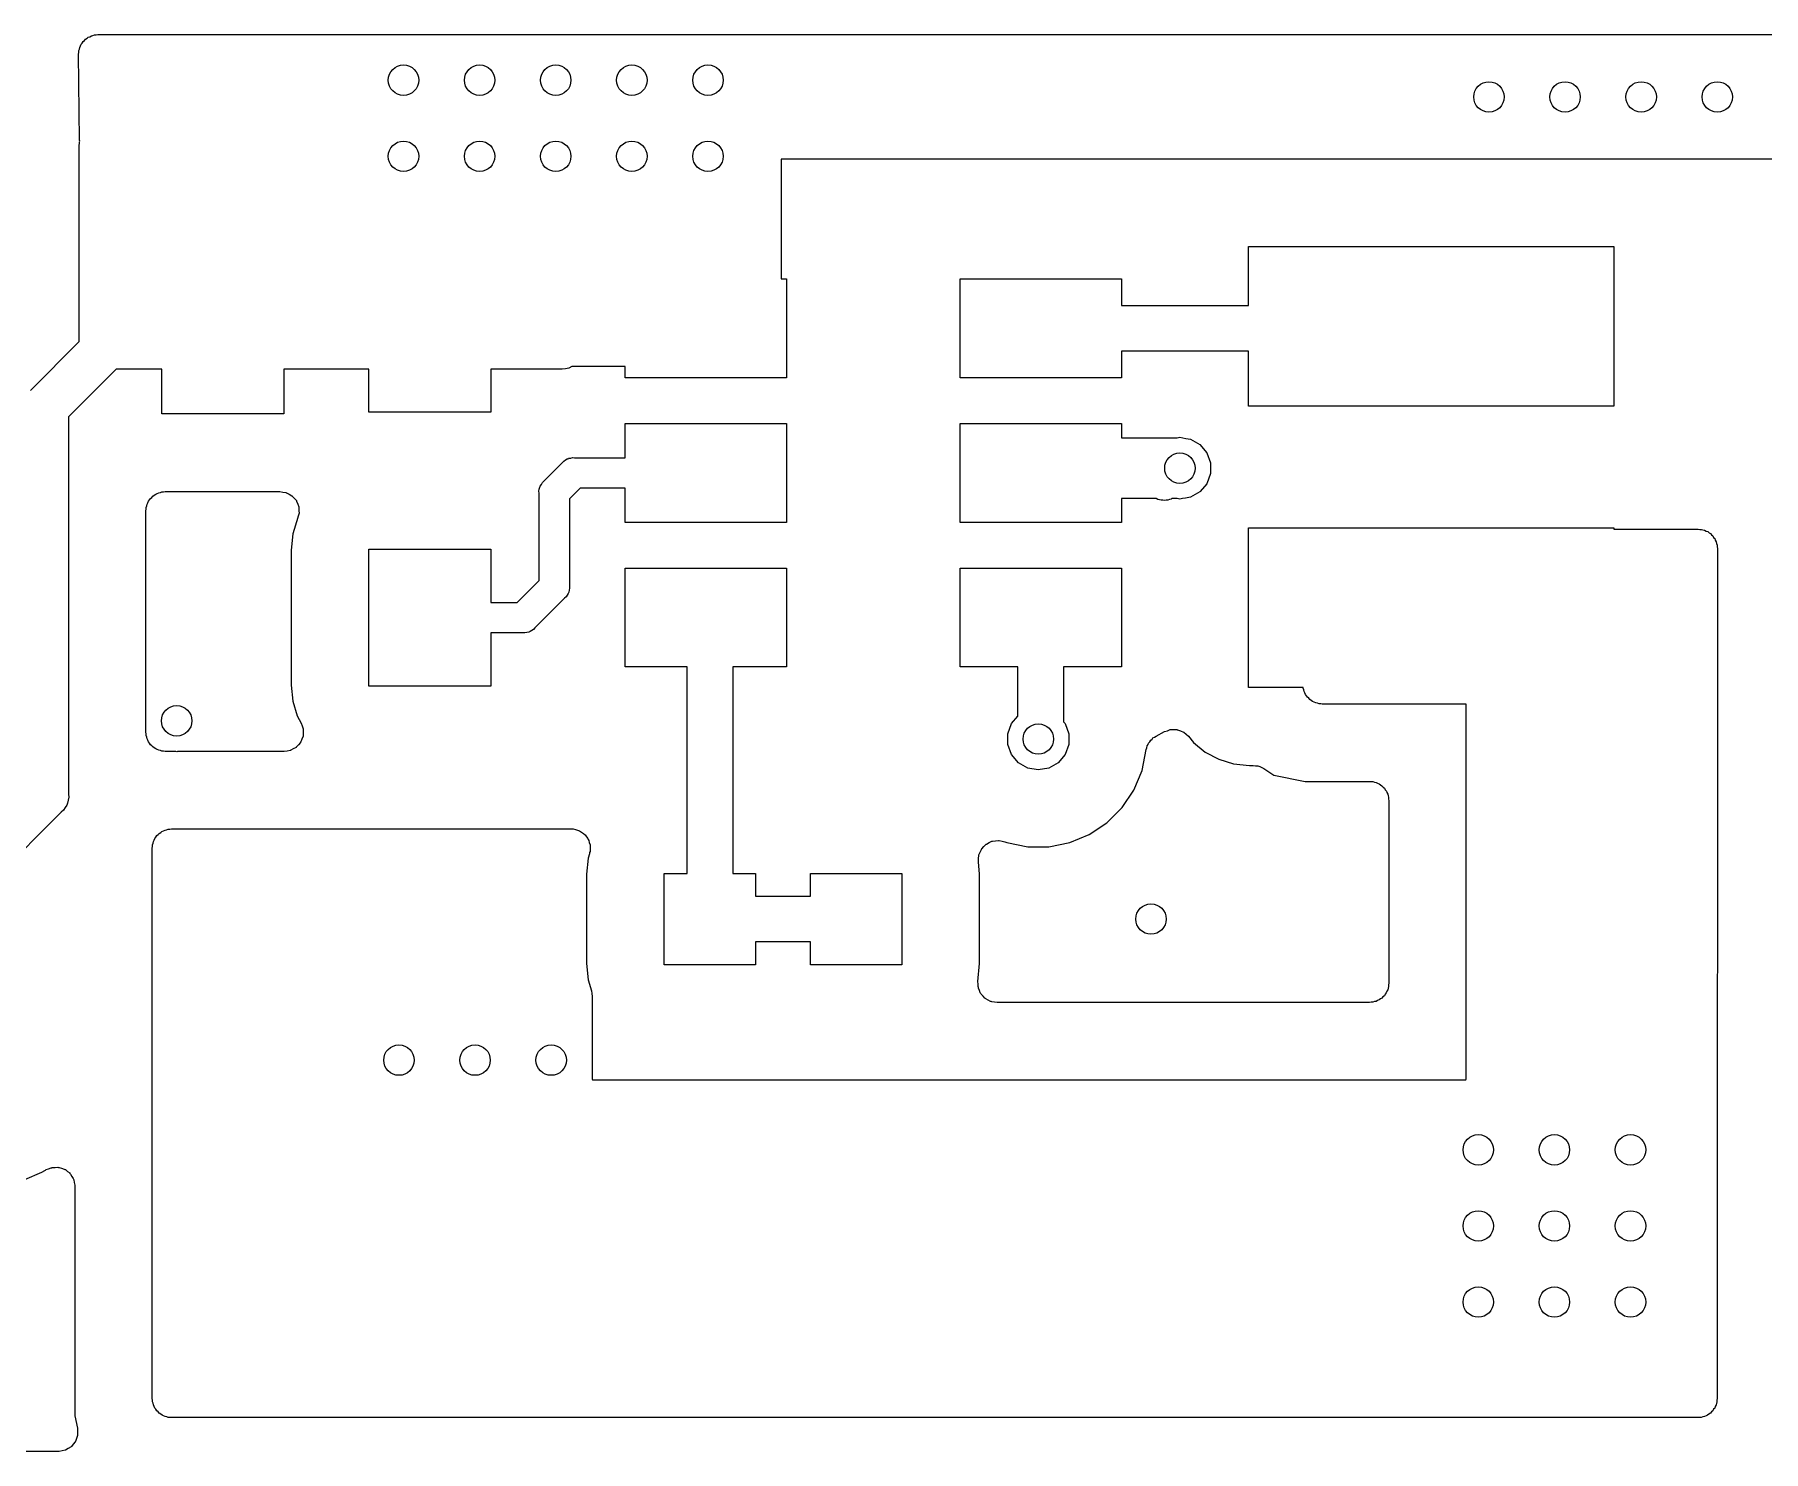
# Model space of a CAD drawing. Extents: x 552.7 to 632.3, y 410.9 to 459.8.
# Drawn here: x 600.8 to 612.15, y 411.02 to 420.33 of the extents above; entities that cross this region are included whole.
import ezdxf

# ---------------------------------------------------------------- set-up
doc = ezdxf.new("R2010")
doc.units = 0
doc.header["$MEASUREMENT"] = 0
doc.layers.add('BLACK', color=7, linetype='CONTINUOUS')

msp = doc.modelspace()

# ---------------------------------------------------------------- linework, layer by layer
at = {"layer": 'BLACK', "linetype": 'CONTINUOUS'}
for p, q in [((601.132, 420.3), (601.141, 420.306)), ((601.141, 420.306), (601.149, 420.312)), ((601.149, 420.312), (601.16, 420.316)), ((601.16, 420.316), (601.17, 420.322)), ((601.17, 420.322), (601.18, 420.324)), ((601.18, 420.324), (601.19, 420.328)), ((601.19, 420.328), (601.202, 420.328)), ((601.202, 420.328), (601.213, 420.33)), ((601.213, 420.33), (612.78, 420.33)), ((601.086, 420.202), (601.088, 420.213)), ((601.092, 419.636), (601.086, 420.202)), ((601.088, 420.225), (601.092, 420.235)), ((601.088, 420.213), (601.088, 420.225)), ((601.092, 420.235), (601.094, 420.245)), ((601.094, 420.245), (601.099, 420.255)), ((601.099, 420.255), (601.103, 420.267)), ((601.103, 420.267), (601.11, 420.274)), ((601.11, 420.274), (601.115, 420.284)), ((601.115, 420.284), (601.124, 420.291)), ((601.124, 420.291), (601.132, 420.3)), ((601.094, 419.63), (601.092, 419.636)), ((601.092, 419.625), (601.094, 419.63)), ((601.092, 419.614), (601.092, 419.625)), ((601.09, 419.603), (601.092, 419.614)), ((601.09, 418.312), (601.09, 419.603)), ((612.78, 419.51), (605.7, 419.51)), ((605.7, 419.51), (605.7, 418.724)), ((608.77, 418.549), (608.77, 418.938)), ((608.77, 418.938), (611.17, 418.938)), ((611.17, 418.938), (611.17, 417.888)), ((605.7, 418.724), (605.736, 418.724)), ((605.736, 418.724), (605.736, 418.074)), ((606.876, 418.074), (606.876, 418.724)), ((606.876, 418.724), (607.936, 418.724)), ((607.936, 418.724), (607.936, 418.549)), ((607.936, 418.549), (608.77, 418.549)), ((600.769, 417.991), (601.09, 418.312)), ((604.325, 418.148), (604.307, 418.138)), ((604.676, 418.148), (604.325, 418.148)), ((604.676, 418.074), (604.676, 418.148)), ((608.77, 418.249), (607.936, 418.249)), ((607.936, 418.249), (607.936, 418.074)), ((608.77, 417.888), (608.77, 418.249)), ((601.332, 418.13), (601.02, 417.818)), ((601.633, 418.13), (601.332, 418.13)), ((601.633, 417.838), (601.633, 418.13)), ((602.993, 418.13), (602.433, 418.13)), ((602.433, 418.13), (602.433, 417.838)), ((602.993, 417.848), (602.993, 418.13)), ((604.263, 418.13), (603.793, 418.13)), ((603.793, 418.13), (603.793, 417.848)), ((604.284, 418.134), (604.263, 418.13)), ((604.305, 418.137), (604.284, 418.134)), ((604.306, 418.138), (604.305, 418.137)), ((604.307, 418.138), (604.306, 418.138)), ((605.736, 418.074), (604.676, 418.074)), ((607.936, 418.074), (606.876, 418.074)), ((601.02, 417.818), (601.02, 415.337)), ((602.433, 417.838), (601.633, 417.838)), ((603.793, 417.848), (602.993, 417.848)), ((611.17, 417.888), (608.77, 417.888)), ((604.676, 417.549), (604.676, 417.774)), ((604.676, 417.774), (605.736, 417.774)), ((605.736, 417.774), (605.736, 417.124)), ((606.876, 417.124), (606.876, 417.774)), ((606.876, 417.774), (607.936, 417.774)), ((607.936, 417.774), (607.936, 417.68)), ((607.936, 417.68), (608.303, 417.68)), ((608.303, 417.68), (608.32, 417.683)), ((608.32, 417.683), (608.359, 417.676)), ((608.359, 417.676), (608.389, 417.671)), ((608.389, 417.671), (608.451, 417.636)), ((608.451, 417.636), (608.496, 417.582)), ((608.496, 417.582), (608.52, 417.515)), ((604.142, 417.394), (604.265, 417.517)), ((604.265, 417.517), (604.274, 417.527)), ((604.274, 417.527), (604.285, 417.534)), ((604.285, 417.534), (604.296, 417.541)), ((604.296, 417.541), (604.301, 417.542)), ((604.301, 417.542), (604.304, 417.545)), ((604.304, 417.545), (604.318, 417.547)), ((604.318, 417.547), (604.33, 417.55)), ((604.33, 417.55), (604.344, 417.549)), ((604.344, 417.549), (604.676, 417.549)), ((608.52, 417.515), (608.52, 417.445)), ((604.112, 417.342), (604.115, 417.355)), ((604.115, 417.355), (604.117, 417.359)), ((604.117, 417.359), (604.118, 417.363)), ((604.118, 417.363), (604.126, 417.374)), ((604.126, 417.374), (604.132, 417.385)), ((604.132, 417.385), (604.142, 417.394)), ((608.496, 417.378), (608.453, 417.327)), ((608.52, 417.445), (608.496, 417.378)), ((601.534, 417.232), (601.536, 417.243)), ((601.536, 417.243), (601.541, 417.253)), ((601.541, 417.253), (601.545, 417.263)), ((601.545, 417.263), (601.552, 417.272)), ((601.552, 417.272), (601.558, 417.281)), ((601.558, 417.281), (601.566, 417.288)), ((601.566, 417.288), (601.573, 417.297)), ((601.573, 417.297), (601.583, 417.302)), ((601.583, 417.302), (601.592, 417.31)), ((601.592, 417.31), (601.602, 417.313)), ((601.602, 417.313), (601.612, 417.319)), ((601.612, 417.319), (601.623, 417.321)), ((601.623, 417.321), (601.633, 417.325)), ((601.633, 417.325), (601.644, 417.325)), ((601.644, 417.325), (601.655, 417.327)), ((601.655, 417.327), (602.408, 417.327)), ((602.408, 417.327), (602.428, 417.323)), ((602.428, 417.323), (602.447, 417.32)), ((602.447, 417.32), (602.449, 417.319)), ((602.449, 417.319), (602.451, 417.319)), ((602.451, 417.319), (602.469, 417.309)), ((602.469, 417.309), (602.486, 417.299)), ((602.486, 417.299), (602.488, 417.298)), ((602.488, 417.298), (602.489, 417.297)), ((602.489, 417.297), (602.502, 417.282)), ((602.502, 417.282), (602.516, 417.267)), ((602.516, 417.267), (602.516, 417.265)), ((602.516, 417.265), (602.518, 417.263)), ((602.518, 417.263), (602.525, 417.244)), ((602.525, 417.244), (602.532, 417.226)), ((604.109, 417.329), (604.112, 417.342)), ((604.11, 417.316), (604.109, 417.329)), ((604.11, 416.741), (604.11, 417.316)), ((604.381, 417.349), (604.31, 417.279)), ((604.31, 417.279), (604.31, 416.704)), ((604.676, 417.349), (604.381, 417.349)), ((604.676, 417.124), (604.676, 417.349)), ((608.165, 417.28), (607.936, 417.28)), ((607.936, 417.28), (607.936, 417.124)), ((608.175, 417.275), (608.165, 417.28)), ((608.165, 417.28), (608.165, 417.28)), ((608.186, 417.273), (608.175, 417.275)), ((608.197, 417.27), (608.186, 417.273)), ((608.208, 417.27), (608.197, 417.27)), ((608.219, 417.268), (608.208, 417.27)), ((608.23, 417.271), (608.219, 417.268)), ((608.241, 417.271), (608.23, 417.271)), ((608.251, 417.275), (608.241, 417.271)), ((608.262, 417.277), (608.251, 417.275)), ((608.266, 417.28), (608.262, 417.277)), ((608.303, 417.28), (608.266, 417.28)), ((608.32, 417.277), (608.303, 417.28)), ((608.337, 417.28), (608.32, 417.277)), ((608.356, 417.283), (608.337, 417.28)), ((608.389, 417.289), (608.356, 417.283)), ((608.451, 417.324), (608.389, 417.289)), ((608.453, 417.327), (608.451, 417.324)), ((601.528, 417.2), (601.53, 417.21)), ((601.528, 415.745), (601.528, 417.2)), ((601.53, 417.222), (601.534, 417.232)), ((601.53, 417.21), (601.53, 417.222)), ((602.525, 417.155), (602.493, 417.048)), ((602.526, 417.158), (602.525, 417.155)), ((602.533, 417.178), (602.526, 417.159)), ((602.526, 417.159), (602.526, 417.158)), ((602.532, 417.226), (602.532, 417.224)), ((602.532, 417.224), (602.533, 417.222)), ((602.533, 417.222), (602.533, 417.202)), ((602.533, 417.202), (602.534, 417.182)), ((602.534, 417.182), (602.533, 417.18)), ((602.533, 417.18), (602.533, 417.178)), ((602.493, 417.048), (602.482, 416.942)), ((605.736, 417.124), (604.676, 417.124)), ((607.936, 417.124), (606.876, 417.124)), ((608.77, 416.038), (608.77, 417.088)), ((608.77, 417.088), (611.17, 417.088)), ((611.17, 417.088), (611.17, 417.08)), ((611.17, 417.08), (611.724, 417.08)), ((611.724, 417.08), (611.735, 417.078)), ((611.735, 417.078), (611.746, 417.078)), ((611.746, 417.078), (611.756, 417.074)), ((611.756, 417.074), (611.767, 417.072)), ((611.767, 417.072), (611.777, 417.067)), ((611.777, 417.067), (611.787, 417.063)), ((611.787, 417.063), (611.796, 417.056)), ((611.796, 417.056), (611.805, 417.05)), ((611.805, 417.05), (611.812, 417.042)), ((611.812, 417.042), (611.821, 417.035)), ((611.821, 417.035), (611.826, 417.025)), ((611.826, 417.025), (611.834, 417.017)), ((611.834, 417.017), (611.837, 417.006)), ((602.482, 416.942), (602.482, 416.054)), ((602.993, 416.048), (602.993, 416.948)), ((602.993, 416.948), (603.793, 416.948)), ((603.793, 416.948), (603.793, 416.598)), ((611.837, 417.006), (611.843, 416.996)), ((611.843, 416.996), (611.845, 416.985)), ((611.845, 416.985), (611.849, 416.975)), ((611.849, 416.975), (611.849, 416.964)), ((611.849, 416.964), (611.851, 416.953)), ((611.851, 416.953), (611.85, 411.367)), ((604.676, 416.174), (604.676, 416.824)), ((604.676, 416.824), (605.736, 416.824)), ((605.736, 416.824), (605.736, 416.174)), ((606.876, 416.174), (606.876, 416.824)), ((606.876, 416.824), (607.936, 416.824)), ((607.936, 416.824), (607.936, 416.174)), ((603.967, 416.598), (604.11, 416.741)), ((604.308, 416.678), (604.305, 416.665)), ((604.311, 416.691), (604.308, 416.678)), ((604.31, 416.704), (604.311, 416.691)), ((603.793, 416.598), (603.967, 416.598)), ((604.278, 416.626), (604.082, 416.43)), ((604.288, 416.635), (604.278, 416.626)), ((604.294, 416.646), (604.288, 416.635)), ((604.302, 416.657), (604.294, 416.646)), ((604.303, 416.661), (604.302, 416.657)), ((604.305, 416.665), (604.303, 416.661)), ((604.004, 416.398), (603.793, 416.398)), ((603.793, 416.398), (603.793, 416.048)), ((604.017, 416.397), (604.004, 416.398)), ((604.03, 416.4), (604.017, 416.397)), ((604.043, 416.403), (604.03, 416.4)), ((604.047, 416.405), (604.043, 416.403)), ((604.051, 416.406), (604.047, 416.405)), ((604.062, 416.414), (604.051, 416.406)), ((604.073, 416.42), (604.062, 416.414)), ((604.082, 416.43), (604.073, 416.42)), ((605.083, 416.174), (604.676, 416.174)), ((605.083, 414.817), (605.083, 416.174)), ((605.736, 416.174), (605.383, 416.174)), ((605.383, 416.174), (605.383, 414.817)), ((607.256, 416.174), (606.876, 416.174)), ((607.256, 415.851), (607.256, 416.174)), ((607.936, 416.174), (607.556, 416.174)), ((607.556, 416.174), (607.556, 415.813)), ((602.482, 416.054), (602.493, 415.948)), ((603.793, 416.048), (602.993, 416.048)), ((609.13, 416.038), (608.77, 416.038)), ((609.13, 416.035), (609.13, 416.038)), ((609.134, 416.024), (609.13, 416.035)), ((609.136, 416.013), (609.134, 416.024)), ((609.141, 416.003), (609.136, 416.013)), ((609.145, 415.993), (609.141, 416.003)), ((609.152, 415.985), (609.145, 415.993)), ((602.493, 415.948), (602.522, 415.853)), ((609.158, 415.975), (609.152, 415.985)), ((609.167, 415.968), (609.158, 415.975)), ((609.173, 415.96), (609.167, 415.968)), ((609.183, 415.954), (609.173, 415.96)), ((609.192, 415.946), (609.183, 415.954)), ((609.202, 415.943), (609.192, 415.946)), ((609.212, 415.938), (609.202, 415.943)), ((609.223, 415.936), (609.212, 415.938)), ((609.234, 415.932), (609.223, 415.936)), ((609.245, 415.932), (609.234, 415.932)), ((609.255, 415.93), (609.245, 415.932)), ((610.195, 415.93), (609.255, 415.93)), ((610.2, 415.929), (610.195, 415.93)), ((610.201, 415.924), (610.2, 415.929)), ((610.2, 413.466), (610.201, 415.924)), ((602.522, 415.853), (602.547, 415.805)), ((602.547, 415.805), (602.554, 415.786)), ((602.554, 415.786), (602.56, 415.767)), ((602.56, 415.767), (602.56, 415.765)), ((602.56, 415.765), (602.561, 415.763)), ((602.561, 415.763), (602.56, 415.743)), ((607.19, 415.735), (607.214, 415.802)), ((607.214, 415.802), (607.256, 415.851)), ((607.556, 415.813), (607.566, 415.802)), ((607.566, 415.802), (607.59, 415.735)), ((608.238, 415.755), (608.257, 415.762)), ((608.257, 415.762), (608.259, 415.762)), ((608.259, 415.762), (608.26, 415.763)), ((608.26, 415.763), (608.281, 415.762)), ((608.281, 415.762), (608.302, 415.762)), ((608.302, 415.762), (608.303, 415.761)), ((601.53, 415.734), (601.528, 415.745)), ((601.53, 415.723), (601.53, 415.734)), ((601.534, 415.713), (601.53, 415.723)), ((601.536, 415.702), (601.534, 415.713)), ((601.541, 415.692), (601.536, 415.702)), ((601.545, 415.681), (601.541, 415.692)), ((601.552, 415.673), (601.545, 415.681)), ((601.558, 415.663), (601.552, 415.673)), ((601.566, 415.656), (601.558, 415.663)), ((601.573, 415.648), (601.566, 415.656)), ((601.583, 415.642), (601.573, 415.648)), ((602.517, 415.648), (602.515, 415.647)), ((602.53, 415.663), (602.517, 415.648)), ((602.543, 415.678), (602.53, 415.663)), ((602.544, 415.68), (602.543, 415.678)), ((602.545, 415.681), (602.544, 415.68)), ((602.552, 415.7), (602.545, 415.681)), ((602.56, 415.719), (602.552, 415.7)), ((602.56, 415.743), (602.56, 415.723)), ((602.56, 415.723), (602.56, 415.721)), ((602.56, 415.721), (602.56, 415.719)), ((607.19, 415.665), (607.19, 415.735)), ((607.214, 415.598), (607.19, 415.665)), ((607.59, 415.665), (607.566, 415.598)), ((607.59, 415.735), (607.59, 415.665)), ((608.103, 415.643), (608.105, 415.655)), ((608.105, 415.655), (608.111, 415.664)), ((608.111, 415.664), (608.114, 415.673)), ((608.114, 415.673), (608.122, 415.682)), ((608.122, 415.682), (608.128, 415.692)), ((608.128, 415.692), (608.137, 415.699)), ((608.137, 415.699), (608.143, 415.707)), ((608.143, 415.707), (608.154, 415.712)), ((608.154, 415.712), (608.163, 415.72)), ((608.163, 415.72), (608.218, 415.749)), ((608.218, 415.749), (608.238, 415.755)), ((608.303, 415.761), (608.304, 415.761)), ((608.304, 415.761), (608.323, 415.754)), ((608.323, 415.754), (608.343, 415.746)), ((608.343, 415.746), (608.344, 415.745)), ((608.344, 415.745), (608.345, 415.745)), ((608.345, 415.745), (608.361, 415.731)), ((608.361, 415.731), (608.376, 415.718)), ((608.376, 415.718), (608.41, 415.677)), ((608.41, 415.677), (608.487, 415.614)), ((601.592, 415.635), (601.583, 415.642)), ((601.602, 415.631), (601.592, 415.635)), ((601.612, 415.626), (601.602, 415.631)), ((601.623, 415.624), (601.612, 415.626)), ((601.633, 415.62), (601.623, 415.624)), ((601.644, 415.62), (601.633, 415.62)), ((601.655, 415.618), (601.644, 415.62)), ((601.724, 415.618), (601.655, 415.618)), ((601.73, 415.617), (601.724, 415.618)), ((601.736, 415.618), (601.73, 415.617)), ((602.435, 415.618), (601.736, 415.618)), ((602.455, 415.621), (602.435, 415.618)), ((602.475, 415.624), (602.455, 415.621)), ((602.477, 415.625), (602.475, 415.624)), ((602.479, 415.626), (602.477, 415.625)), ((602.496, 415.636), (602.479, 415.626)), ((602.514, 415.645), (602.496, 415.636)), ((602.515, 415.647), (602.514, 415.645)), ((607.259, 415.544), (607.214, 415.598)), ((607.321, 415.509), (607.259, 415.544)), ((607.521, 415.544), (607.459, 415.509)), ((607.566, 415.598), (607.521, 415.544)), ((608.071, 415.493), (608.098, 415.632)), ((608.098, 415.632), (608.103, 415.643)), ((608.487, 415.614), (608.575, 415.567)), ((608.575, 415.567), (608.671, 415.537)), ((608.671, 415.537), (608.777, 415.527)), ((607.39, 415.497), (607.321, 415.509)), ((607.459, 415.509), (607.39, 415.497)), ((608.017, 415.365), (608.071, 415.493)), ((608.777, 415.527), (608.801, 415.527)), ((608.801, 415.527), (608.816, 415.524)), ((608.816, 415.524), (608.831, 415.523)), ((608.831, 415.523), (608.838, 415.521)), ((608.838, 415.521), (608.845, 415.519)), ((608.845, 415.519), (608.858, 415.512)), ((608.858, 415.512), (608.872, 415.506)), ((608.872, 415.506), (608.936, 415.463)), ((608.936, 415.463), (609.142, 415.422)), ((609.142, 415.422), (609.566, 415.422)), ((609.566, 415.422), (609.577, 415.42)), ((601.022, 415.317), (601.017, 415.298)), ((601.02, 415.337), (601.022, 415.317)), ((607.94, 415.249), (608.017, 415.365)), ((609.577, 415.42), (609.588, 415.42)), ((609.588, 415.42), (609.598, 415.416)), ((609.598, 415.416), (609.609, 415.414)), ((609.609, 415.414), (609.619, 415.409)), ((609.619, 415.409), (609.629, 415.405)), ((609.629, 415.405), (609.638, 415.398)), ((609.638, 415.398), (609.647, 415.392)), ((609.647, 415.392), (609.655, 415.384)), ((609.655, 415.384), (609.663, 415.377)), ((609.663, 415.377), (609.669, 415.367)), ((609.669, 415.367), (609.676, 415.358)), ((609.676, 415.358), (609.68, 415.348)), ((609.68, 415.348), (609.685, 415.338)), ((609.685, 415.338), (609.687, 415.327)), ((609.687, 415.327), (609.691, 415.317)), ((609.691, 415.317), (609.691, 415.306)), ((600.971, 415.219), (600.271, 414.519)), ((600.987, 415.232), (600.971, 415.219)), ((600.997, 415.249), (600.987, 415.232)), ((601.008, 415.266), (600.997, 415.249)), ((601.01, 415.272), (601.008, 415.266)), ((601.013, 415.278), (601.01, 415.272)), ((601.017, 415.298), (601.013, 415.278)), ((607.841, 415.15), (607.94, 415.249)), ((609.691, 415.306), (609.693, 415.295)), ((609.693, 415.295), (609.692, 414.095)), ((601.615, 415.08), (601.625, 415.086)), ((601.625, 415.086), (601.633, 415.093)), ((601.633, 415.093), (601.644, 415.097)), ((601.644, 415.097), (601.654, 415.102)), ((601.654, 415.102), (601.664, 415.104)), ((601.664, 415.104), (601.675, 415.108)), ((601.675, 415.108), (601.686, 415.108)), ((601.686, 415.108), (601.697, 415.11)), ((601.697, 415.11), (604.32, 415.11)), ((604.32, 415.11), (604.328, 415.109)), ((604.328, 415.109), (604.335, 415.109)), ((604.335, 415.109), (604.349, 415.105)), ((604.349, 415.105), (604.363, 415.102)), ((604.363, 415.102), (604.37, 415.099)), ((604.37, 415.099), (604.377, 415.096)), ((604.377, 415.096), (604.389, 415.088)), ((604.389, 415.088), (604.402, 415.08)), ((607.725, 415.073), (607.841, 415.15)), ((601.57, 414.983), (601.572, 414.994)), ((601.57, 411.367), (601.57, 414.983)), ((601.572, 415.005), (601.576, 415.015)), ((601.572, 414.994), (601.572, 415.005)), ((601.576, 415.015), (601.578, 415.026)), ((601.578, 415.026), (601.583, 415.036)), ((601.583, 415.036), (601.587, 415.046)), ((601.587, 415.046), (601.594, 415.055)), ((601.594, 415.055), (601.6, 415.065)), ((601.6, 415.065), (601.608, 415.072)), ((601.608, 415.072), (601.615, 415.08)), ((604.402, 415.08), (604.407, 415.074)), ((604.407, 415.074), (604.413, 415.07)), ((604.413, 415.07), (604.421, 415.058)), ((604.421, 415.058), (604.43, 415.046)), ((604.43, 415.046), (604.433, 415.039)), ((604.433, 415.039), (604.437, 415.033)), ((604.437, 415.033), (604.44, 415.019)), ((604.44, 415.019), (604.445, 415.005)), ((604.445, 415.005), (604.445, 414.997)), ((604.445, 414.997), (604.447, 414.99)), ((604.447, 414.99), (604.445, 414.975)), ((604.445, 414.975), (604.445, 414.961)), ((607.008, 414.957), (607.016, 414.975)), ((607.016, 414.975), (607.017, 414.977)), ((607.017, 414.977), (607.018, 414.979)), ((607.018, 414.979), (607.032, 414.993)), ((607.032, 414.993), (607.045, 415.008)), ((607.045, 415.008), (607.047, 415.009)), ((607.047, 415.009), (607.049, 415.01)), ((607.049, 415.01), (607.067, 415.019)), ((607.067, 415.019), (607.084, 415.028)), ((607.084, 415.028), (607.087, 415.028)), ((607.087, 415.028), (607.088, 415.029)), ((607.088, 415.029), (607.108, 415.031)), ((607.108, 415.031), (607.128, 415.034)), ((607.128, 415.034), (607.13, 415.033)), ((607.13, 415.033), (607.132, 415.034)), ((607.132, 415.034), (607.152, 415.029)), ((607.152, 415.029), (607.171, 415.024)), ((607.171, 415.024), (607.183, 415.019)), ((607.183, 415.019), (607.32, 414.992)), ((607.32, 414.992), (607.46, 414.992)), ((607.46, 414.992), (607.597, 415.019)), ((607.597, 415.019), (607.725, 415.073)), ((604.433, 414.917), (604.422, 414.811)), ((604.442, 414.946), (604.433, 414.917)), ((604.445, 414.961), (604.442, 414.954)), ((604.442, 414.954), (604.442, 414.946)), ((606.996, 414.894), (606.998, 414.914)), ((607.004, 414.811), (606.996, 414.894)), ((606.998, 414.914), (606.999, 414.934)), ((606.999, 414.936), (607, 414.938)), ((606.999, 414.934), (606.999, 414.936)), ((607, 414.938), (607.008, 414.957)), ((604.422, 414.811), (604.422, 414.224)), ((604.933, 414.217), (604.933, 414.817)), ((604.933, 414.817), (605.083, 414.817)), ((605.383, 414.817), (605.533, 414.817)), ((605.533, 414.817), (605.533, 414.667)), ((605.893, 414.667), (605.893, 414.817)), ((605.893, 414.817), (606.493, 414.817)), ((606.493, 414.817), (606.493, 414.217)), ((607.004, 414.224), (607.004, 414.811)), ((605.533, 414.667), (605.893, 414.667)), ((605.893, 414.368), (605.533, 414.368)), ((605.533, 414.368), (605.533, 414.217)), ((605.893, 414.217), (605.893, 414.368)), ((604.422, 414.224), (604.433, 414.118)), ((605.533, 414.217), (604.933, 414.217)), ((606.493, 414.217), (605.893, 414.217)), ((606.993, 414.107), (607.004, 414.224)), ((604.433, 414.118), (604.455, 414.046)), ((606.994, 414.09), (606.993, 414.107)), ((606.994, 414.073), (606.994, 414.09)), ((606.996, 414.068), (606.994, 414.073)), ((606.996, 414.063), (606.996, 414.068)), ((607.004, 414.048), (606.996, 414.063)), ((609.687, 414.062), (609.685, 414.052)), ((609.69, 414.073), (609.687, 414.062)), ((609.692, 414.095), (609.69, 414.084)), ((609.69, 414.084), (609.69, 414.073)), ((604.455, 414.046), (604.457, 414.028)), ((604.457, 414.028), (604.46, 414.009)), ((604.46, 414.009), (604.46, 413.466)), ((607.009, 414.031), (607.004, 414.048)), ((607.013, 414.028), (607.009, 414.031)), ((607.015, 414.023), (607.013, 414.028)), ((607.027, 414.011), (607.015, 414.023)), ((607.038, 413.998), (607.027, 414.011)), ((607.042, 413.995), (607.038, 413.998)), ((607.045, 413.992), (607.042, 413.995)), ((607.061, 413.984), (607.045, 413.992)), ((607.076, 413.976), (607.061, 413.984)), ((607.081, 413.975), (607.076, 413.976)), ((607.085, 413.973), (607.081, 413.975)), ((607.102, 413.971), (607.085, 413.973)), ((607.119, 413.968), (607.102, 413.971)), ((609.565, 413.968), (607.119, 413.968)), ((609.576, 413.97), (609.565, 413.968)), ((609.587, 413.97), (609.576, 413.97)), ((609.598, 413.974), (609.587, 413.97)), ((609.609, 413.976), (609.598, 413.974)), ((609.618, 413.981), (609.609, 413.976)), ((609.629, 413.985), (609.618, 413.981)), ((609.637, 413.992), (609.629, 413.985)), ((609.647, 413.998), (609.637, 413.992)), ((609.654, 414.006), (609.647, 413.998)), ((609.663, 414.013), (609.654, 414.006)), ((609.668, 414.023), (609.663, 414.013)), ((609.675, 414.031), (609.668, 414.023)), ((609.679, 414.042), (609.675, 414.031)), ((609.685, 414.052), (609.679, 414.042)), ((604.46, 413.466), (604.461, 413.461)), ((604.461, 413.461), (604.466, 413.46)), ((604.466, 413.46), (610.194, 413.46)), ((610.194, 413.46), (610.199, 413.461)), ((610.199, 413.461), (610.2, 413.466)), ((600.733, 412.806), (600.845, 412.853)), ((600.845, 412.853), (600.864, 412.865)), ((600.864, 412.865), (600.868, 412.867)), ((600.868, 412.867), (600.872, 412.87)), ((600.872, 412.87), (600.888, 412.876)), ((600.888, 412.876), (600.905, 412.883)), ((600.905, 412.883), (600.909, 412.883)), ((600.909, 412.883), (600.913, 412.885)), ((600.913, 412.885), (600.931, 412.885)), ((600.931, 412.885), (600.949, 412.886)), ((600.949, 412.886), (600.953, 412.885)), ((600.953, 412.885), (600.957, 412.885)), ((600.957, 412.885), (600.974, 412.879)), ((600.974, 412.879), (600.991, 412.874)), ((600.991, 412.874), (600.995, 412.871)), ((600.995, 412.871), (600.999, 412.87)), ((600.999, 412.87), (601.012, 412.858)), ((601.012, 412.858), (601.027, 412.848)), ((601.027, 412.848), (601.029, 412.844)), ((601.029, 412.844), (601.032, 412.841)), ((601.032, 412.841), (601.041, 412.826)), ((601.041, 412.826), (601.051, 412.811)), ((601.051, 412.811), (601.052, 412.807)), ((601.052, 412.807), (601.054, 412.803)), ((601.054, 412.803), (601.057, 412.785)), ((601.057, 412.785), (601.062, 412.768)), ((601.062, 412.768), (601.061, 412.764)), ((601.061, 412.764), (601.062, 412.76)), ((601.062, 412.76), (601.062, 411.253)), ((601.572, 411.356), (601.57, 411.367)), ((601.572, 411.345), (601.572, 411.356)), ((601.576, 411.335), (601.572, 411.345)), ((601.578, 411.324), (601.576, 411.335)), ((611.844, 411.334), (611.842, 411.324)), ((611.848, 411.345), (611.844, 411.334)), ((611.85, 411.367), (611.848, 411.356)), ((611.848, 411.356), (611.848, 411.345)), ((601.062, 411.253), (601.078, 411.17)), ((601.583, 411.314), (601.578, 411.324)), ((601.587, 411.303), (601.583, 411.314)), ((601.594, 411.295), (601.587, 411.303)), ((601.6, 411.285), (601.594, 411.295)), ((601.608, 411.278), (601.6, 411.285)), ((601.615, 411.27), (601.608, 411.278)), ((601.625, 411.264), (601.615, 411.27)), ((601.634, 411.257), (601.625, 411.264)), ((601.644, 411.253), (601.634, 411.257)), ((601.654, 411.248), (601.644, 411.253)), ((601.665, 411.246), (601.654, 411.248)), ((601.675, 411.242), (601.665, 411.246)), ((601.686, 411.242), (601.675, 411.242)), ((601.697, 411.24), (601.686, 411.242)), ((611.723, 411.24), (601.697, 411.24)), ((611.734, 411.242), (611.723, 411.24)), ((611.745, 411.242), (611.734, 411.242)), ((611.755, 411.246), (611.745, 411.242)), ((611.766, 411.248), (611.755, 411.246)), ((611.776, 411.253), (611.766, 411.248)), ((611.786, 411.257), (611.776, 411.253)), ((611.795, 411.264), (611.786, 411.257)), ((611.805, 411.27), (611.795, 411.264)), ((611.812, 411.278), (611.805, 411.27)), ((611.82, 411.285), (611.812, 411.278)), ((611.826, 411.295), (611.82, 411.285)), ((611.833, 411.303), (611.826, 411.295)), ((611.837, 411.314), (611.833, 411.303)), ((611.842, 411.324), (611.837, 411.314)), ((601.079, 411.123), (601.072, 411.104)), ((601.078, 411.17), (601.079, 411.168)), ((601.079, 411.168), (601.079, 411.167)), ((601.079, 411.167), (601.079, 411.146)), ((601.079, 411.146), (601.079, 411.126)), ((601.079, 411.126), (601.079, 411.124)), ((601.079, 411.124), (601.079, 411.123)), ((600.954, 411.018), (597.881, 411.018)), ((600.955, 411.018), (600.954, 411.018)), ((600.957, 411.018), (600.955, 411.018)), ((600.977, 411.022), (600.957, 411.018)), ((600.997, 411.026), (600.977, 411.022)), ((600.999, 411.026), (600.997, 411.026)), ((601, 411.027), (600.999, 411.026)), ((601.018, 411.037), (601, 411.027)), ((601.036, 411.048), (601.018, 411.037)), ((601.038, 411.05), (601.036, 411.049)), ((601.036, 411.049), (601.036, 411.048)), ((601.051, 411.066), (601.038, 411.05)), ((601.064, 411.082), (601.051, 411.066)), ((601.065, 411.084), (601.064, 411.083)), ((601.064, 411.083), (601.064, 411.082)), ((601.072, 411.104), (601.065, 411.084))]:
    msp.add_line(p, q, dxfattribs=at)
at = {"layer": 'BLACK'}
for centre in [(603.22, 420.03), (603.72, 420.03), (604.22, 420.03), (604.72, 420.03), (605.22, 420.03), (610.35, 419.92), (610.85, 419.92), (611.35, 419.92), (611.85, 419.92), (603.22, 419.53), (603.72, 419.53), (604.22, 419.53), (604.72, 419.53), (605.22, 419.53), (608.32, 417.48), (601.73, 415.82), (607.39, 415.7), (608.13, 414.517), (603.19, 413.59), (603.69, 413.59), (604.19, 413.59), (610.28, 413), (610.78, 413), (611.28, 413), (610.28, 412.5), (610.78, 412.5), (611.28, 412.5), (610.28, 412), (610.78, 412), (611.28, 412)]:
    msp.add_circle(centre, 0.1, dxfattribs=at)

doc.saveas('drawing.dxf')
